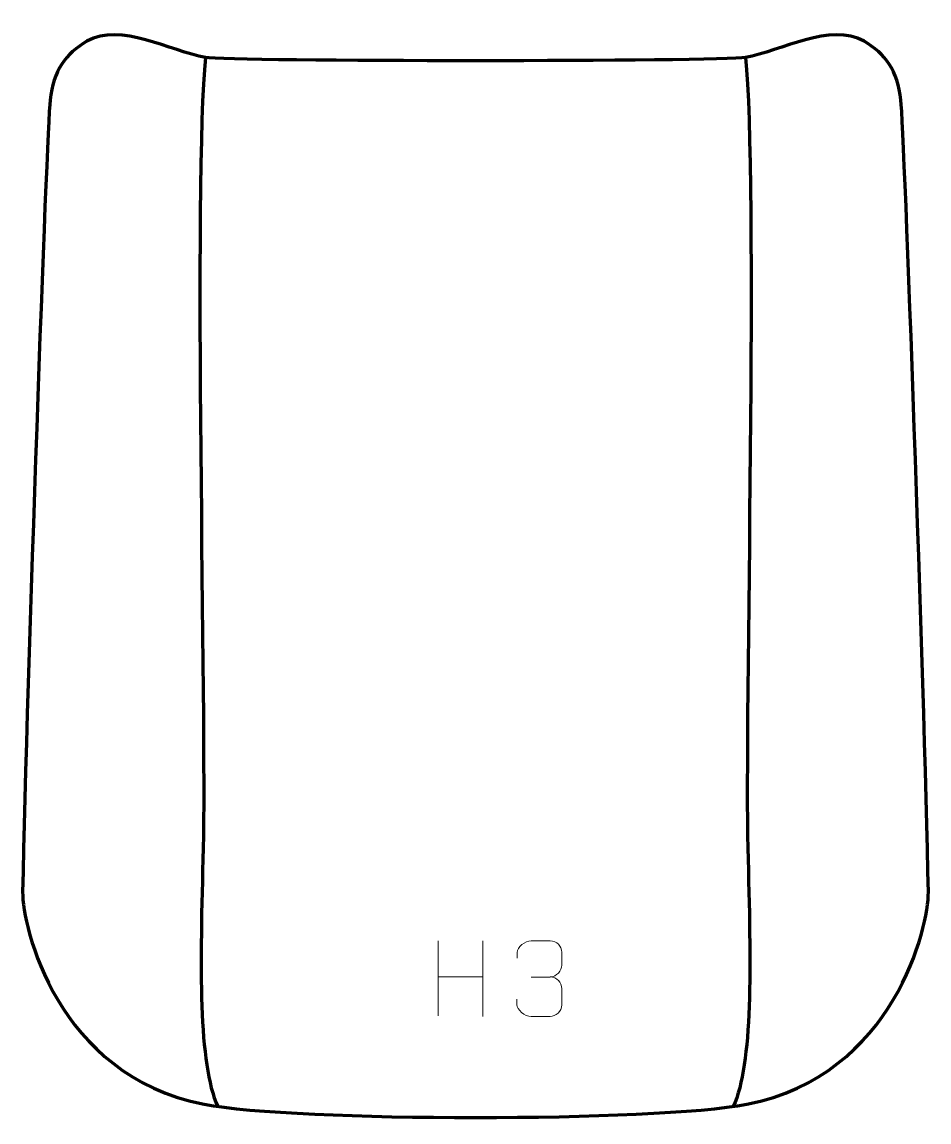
# Model space of a CAD drawing. Header units: millimetres. Extents: x -149 to 149, y -180 to 183.
import ezdxf

# ---------------------------------------------------------------- set-up
doc = ezdxf.new("R2010")
doc.units = ezdxf.units.MM
doc.header["$MEASUREMENT"] = 0
for name, color, linetype in [('layer 1', 7, 'Continuous'), ('layer 2', 7, 'Continuous'), ('layer 3', 7, 'Continuous')]:
    doc.layers.add(name, color=color, linetype=linetype)

msp = doc.modelspace()

# ---------------------------------------------------------------- linework, layer by layer
at = {"layer": 'layer 1', "color": 250, "lineweight": 9}
for points in [[(-12.2765, -120.2445), (-12.2765, -120.2445), (-12.2765, -145.022), (-12.2765, -145.022)], [(2.3668, -120.2445), (2.3668, -120.2445), (2.3668, -145.198), (2.3668, -145.198)], [(-12.2765, -132.1268), (-12.2765, -132.1268), (2.3668, -132.1264), (2.3668, -132.1264)], [(18.3903, -132.174), (18.3903, -132.174), (24.5867, -132.174), (24.5867, -132.174)]]:
    msp.add_open_spline(points, degree=3, dxfattribs=at)
msp.add_open_spline([(13.6806, -125.9288), (13.6806, -125.9288), (13.6806, -124.0716), (13.6806, -124.0716), (13.6806, -124.0716), (13.6663, -122.3297), (16.3308, -120.2116), (18.3899, -120.2343), (18.3899, -120.2343), (20.454, -120.2343), (22.518, -120.2343), (24.5817, -120.2343), (24.5817, -120.2343), (26.7762, -120.2255), (28.3745, -122.0723), (28.4189, -123.9844), (28.4189, -123.9844), (28.4185, -125.4195), (28.4185, -126.8546), (28.4189, -128.2901), (28.4189, -128.2901), (28.3703, -129.9436), (26.7677, -132.1736), (24.5694, -132.1636), (24.5694, -132.1636), (26.7731, -132.1748), (28.3811, -133.978), (28.4351, -136.0375), (28.4351, -136.0375), (28.4347, -137.8222), (28.4347, -139.6069), (28.4351, -141.392), (28.4351, -141.392), (28.4452, -143.4534), (26.3903, -145.2165), (24.5694, -145.2084), (24.5694, -145.2084), (22.5041, -145.2081), (20.4389, -145.2081), (18.3733, -145.2084), (18.3733, -145.2084), (16.2047, -145.1969), (13.6737, -142.7967), (13.6551, -141.3349), (13.6551, -141.3349), (13.6551, -141.3349), (13.6551, -139.4263), (13.6551, -139.4263)], degree=3, knots=[0, 0, 0, 0, 0.07692308, 0.07692308, 0.07692308, 0.07692308, 0.15384615, 0.15384615, 0.15384615, 0.15384615, 0.23076923, 0.23076923, 0.23076923, 0.23076923, 0.30769231, 0.30769231, 0.30769231, 0.30769231, 0.38461538, 0.38461538, 0.38461538, 0.38461538, 0.46153846, 0.46153846, 0.46153846, 0.46153846, 0.53846154, 0.53846154, 0.53846154, 0.53846154, 0.61538462, 0.61538462, 0.61538462, 0.61538462, 0.69230769, 0.69230769, 0.69230769, 0.69230769, 0.76923077, 0.76923077, 0.76923077, 0.76923077, 0.84615385, 0.84615385, 0.84615385, 0.84615385, 1, 1, 1, 1], dxfattribs=at)
at = {"layer": 'layer 2', "color": 230, "lineweight": 200}
msp.add_open_spline([(-89.4564, -174.0843), (-138.0421, -164.639), (-149.4216, -115.1722), (-149.2121, -104.2022), (-149.2121, -104.2022), (-147.8764, -34.3395), (-141.2464, 147.2243), (-140.1675, 156.9363), (-140.1675, 156.9363), (-139.088, 166.6482), (-135.0417, 172.3191), (-128.038, 176.3655), (-128.038, 176.3655), (-117.0691, 182.7035), (-100.51, 173.1242), (-88.9096, 170.9712), (-88.9096, 170.9712), (-81.4399, 169.5847), (81.44, 169.5847), (88.9094, 170.9712), (88.9094, 170.9712), (100.5102, 173.1242), (117.0692, 182.7035), (128.0378, 176.3655), (128.0378, 176.3655), (135.0415, 172.3191), (139.0882, 166.6482), (140.1673, 156.9363), (140.1673, 156.9363), (141.2461, 147.2243), (147.8762, -34.3395), (149.2122, -104.2022), (149.2122, -104.2022), (149.4214, -115.1722), (138.0418, -164.639), (89.4566, -174.0843), (89.4566, -174.0843), (59.1787, -179.9708), (-59.1789, -179.9708), (-89.4564, -174.0843)], degree=3, knots=[0, 0, 0, 0, 0.09090909, 0.09090909, 0.09090909, 0.09090909, 0.18181818, 0.18181818, 0.18181818, 0.18181818, 0.27272727, 0.27272727, 0.27272727, 0.27272727, 0.36363636, 0.36363636, 0.36363636, 0.36363636, 0.45454545, 0.45454545, 0.45454545, 0.45454545, 0.54545455, 0.54545455, 0.54545455, 0.54545455, 0.63636364, 0.63636364, 0.63636364, 0.63636364, 0.72727273, 0.72727273, 0.72727273, 0.72727273, 0.81818182, 0.81818182, 0.81818182, 0.81818182, 1, 1, 1, 1], dxfattribs=at)
at = {"layer": 'layer 3', "color": 142, "lineweight": 200}
for points in [[(-88.9095, 170.9712), (-93.2258, 132.6627), (-88.6397, -49.7136), (-89.7188, -89.6406), (-89.7188, -89.6406), (-90.798, -129.5676), (-91.3846, -160.4293), (-84.9538, -174.8763)], [(88.9094, 170.9712), (93.2256, 132.6627), (88.6395, -49.7136), (89.7187, -89.6406), (89.7187, -89.6406), (90.7982, -129.5676), (91.3845, -160.4293), (84.9537, -174.8763)]]:
    msp.add_open_spline(points, degree=3, knots=[0, 0, 0, 0, 0.33333333, 0.33333333, 0.33333333, 0.33333333, 1, 1, 1, 1], dxfattribs=at)

doc.saveas('drawing.dxf')
